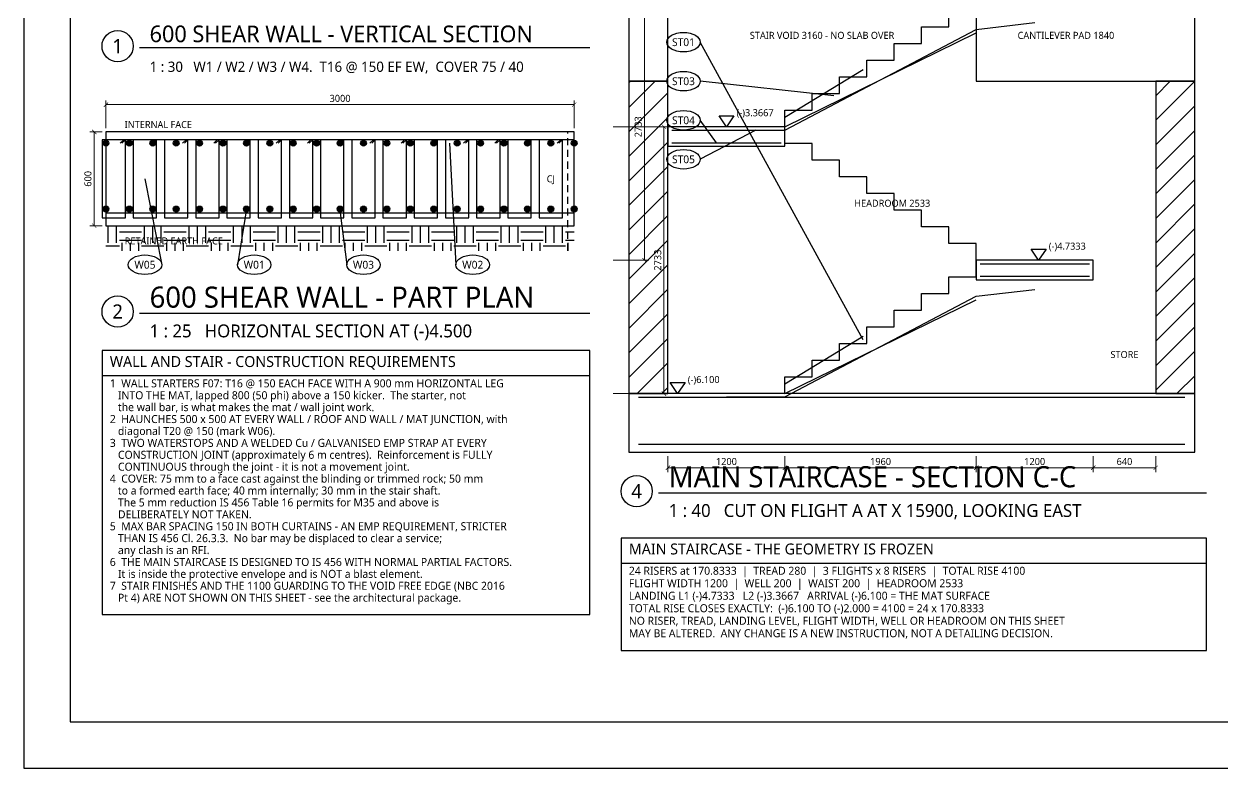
# Model space of a CAD drawing. Header units: millimetres. Extents: x 27 to 567, y 19 to 401.
# Drawn here: x 27 to 334, y 19.1 to 209.7 of the extents above; entities that cross this region are included whole.
import ezdxf
from ezdxf.enums import TextEntityAlignment as Align

# ---------------------------------------------------------------- set-up
doc = ezdxf.new("R2010")
doc.units = ezdxf.units.MM
for name, color, linetype in [('S-CALLOUT', 7, 'Continuous'), ('S-CONCRETE', 7, 'Continuous'), ('S-CONCRETE-THIN', 7, 'Continuous'), ('S-DIM', 7, 'Continuous'), ('S-EXISTING', 8, 'Continuous'), ('S-HATCH', 8, 'Continuous'), ('S-HIDDEN', 8, 'Continuous'), ('S-LEVEL', 7, 'Continuous'), ('S-NOTE', 7, 'Continuous'), ('S-REBAR-MAIN', 1, 'Continuous'), ('S-REBAR-SEC', 1, 'Continuous'), ('S-REBAR-STIRRUP', 5, 'Continuous'), ('S-TABLE', 7, 'Continuous'), ('S-TEXT', 7, 'Continuous'), ('S-TITLE', 7, 'Continuous'), ('S-WATERPROOF', 7, 'Continuous')]:
    doc.layers.add(name, color=color, linetype=linetype)
doc.styles.add('OpenSans', font='OpenSans-Regular.ttf')
doc.dimstyles.new('A2-DIM-S', dxfattribs={"dimtxt": 1.8, "dimasz": 1.1, "dimexe": 1.1, "dimexo": 1, "dimgap": 0.7, "dimtad": 1, "dimdec": 0, "dimtxsty": 'OpenSans', "dimblk": 'ARCHTICK', "dimcen": 2.5, "dimclrd": 7, "dimclre": 7, "dimclrt": 7, "dimazin": 3, "dimtfac": 1, "dimtmove": 0, "dimatfit": 3, "dimlwd": 13, "dimlwe": 13})

# ---------------------------------------------------------------- blocks, each defined once
blk = doc.blocks.new('_ARCHTICK')
at = {"color": 0, "linetype": 'BYBLOCK', "const_width": 0.15}
blk.add_lwpolyline([(-0.5, -0.5), (0.5, 0.5)], dxfattribs=at)
blk = doc.blocks.new('A2-LEVEL')
at = {"layer": 'S-LEVEL'}
blk.add_lwpolyline([(0, 0), (-1.9, 2.8), (1.9, 2.8)], close=True, dxfattribs=at)

msp = doc.modelspace()

# ---------------------------------------------------------------- hatches: boundary and pattern name
at = {"layer": 'S-EXISTING'}
h = msp.add_hatch(dxfattribs=at)
h.set_pattern_fill('EARTH', scale=0.9)
h.paths.add_polyline_path([(48, 151.6), (168, 151.6), (168, 158), (48, 158)])
at = {"layer": 'S-HATCH'}
h = msp.add_hatch(dxfattribs=at)
h.set_pattern_fill('ANSI31', scale=1.4)
h.paths.add_polyline_path([(182, 115), (192, 115), (192, 195), (182, 195)])
h = msp.add_hatch(dxfattribs=at)
h.set_pattern_fill('ANSI31', scale=1.4)
h.paths.add_polyline_path([(317, 115), (327, 115), (327, 195), (317, 195)])
at = {"layer": 'S-REBAR-MAIN'}
for points in [[(48.75, 179.12), (48.693, 179.407), (48.53, 179.65), (48.287, 179.813), (48, 179.87), (47.713, 179.813), (47.47, 179.65), (47.307, 179.407), (47.25, 179.12), (47.307, 178.833), (47.47, 178.59), (47.713, 178.427), (48, 178.37), (48.287, 178.427), (48.53, 178.59), (48.693, 178.833)], [(54.75, 179.12), (54.693, 179.407), (54.53, 179.65), (54.287, 179.813), (54, 179.87), (53.713, 179.813), (53.47, 179.65), (53.307, 179.407), (53.25, 179.12), (53.307, 178.833), (53.47, 178.59), (53.713, 178.427), (54, 178.37), (54.287, 178.427), (54.53, 178.59), (54.693, 178.833)], [(60.75, 179.12), (60.693, 179.407), (60.53, 179.65), (60.287, 179.813), (60, 179.87), (59.713, 179.813), (59.47, 179.65), (59.307, 179.407), (59.25, 179.12), (59.307, 178.833), (59.47, 178.59), (59.713, 178.427), (60, 178.37), (60.287, 178.427), (60.53, 178.59), (60.693, 178.833)], [(66.75, 179.12), (66.693, 179.407), (66.53, 179.65), (66.287, 179.813), (66, 179.87), (65.713, 179.813), (65.47, 179.65), (65.307, 179.407), (65.25, 179.12), (65.307, 178.833), (65.47, 178.59), (65.713, 178.427), (66, 178.37), (66.287, 178.427), (66.53, 178.59), (66.693, 178.833)], [(72.75, 179.12), (72.693, 179.407), (72.53, 179.65), (72.287, 179.813), (72, 179.87), (71.713, 179.813), (71.47, 179.65), (71.307, 179.407), (71.25, 179.12), (71.307, 178.833), (71.47, 178.59), (71.713, 178.427), (72, 178.37), (72.287, 178.427), (72.53, 178.59), (72.693, 178.833)], [(78.75, 179.12), (78.693, 179.407), (78.53, 179.65), (78.287, 179.813), (78, 179.87), (77.713, 179.813), (77.47, 179.65), (77.307, 179.407), (77.25, 179.12), (77.307, 178.833), (77.47, 178.59), (77.713, 178.427), (78, 178.37), (78.287, 178.427), (78.53, 178.59), (78.693, 178.833)], [(84.75, 179.12), (84.693, 179.407), (84.53, 179.65), (84.287, 179.813), (84, 179.87), (83.713, 179.813), (83.47, 179.65), (83.307, 179.407), (83.25, 179.12), (83.307, 178.833), (83.47, 178.59), (83.713, 178.427), (84, 178.37), (84.287, 178.427), (84.53, 178.59), (84.693, 178.833)], [(90.75, 179.12), (90.693, 179.407), (90.53, 179.65), (90.287, 179.813), (90, 179.87), (89.713, 179.813), (89.47, 179.65), (89.307, 179.407), (89.25, 179.12), (89.307, 178.833), (89.47, 178.59), (89.713, 178.427), (90, 178.37), (90.287, 178.427), (90.53, 178.59), (90.693, 178.833)], [(96.75, 179.12), (96.693, 179.407), (96.53, 179.65), (96.287, 179.813), (96, 179.87), (95.713, 179.813), (95.47, 179.65), (95.307, 179.407), (95.25, 179.12), (95.307, 178.833), (95.47, 178.59), (95.713, 178.427), (96, 178.37), (96.287, 178.427), (96.53, 178.59), (96.693, 178.833)], [(102.75, 179.12), (102.693, 179.407), (102.53, 179.65), (102.287, 179.813), (102, 179.87), (101.713, 179.813), (101.47, 179.65), (101.307, 179.407), (101.25, 179.12), (101.307, 178.833), (101.47, 178.59), (101.713, 178.427), (102, 178.37), (102.287, 178.427), (102.53, 178.59), (102.693, 178.833)], [(108.75, 179.12), (108.693, 179.407), (108.53, 179.65), (108.287, 179.813), (108, 179.87), (107.713, 179.813), (107.47, 179.65), (107.307, 179.407), (107.25, 179.12), (107.307, 178.833), (107.47, 178.59), (107.713, 178.427), (108, 178.37), (108.287, 178.427), (108.53, 178.59), (108.693, 178.833)], [(114.75, 179.12), (114.693, 179.407), (114.53, 179.65), (114.287, 179.813), (114, 179.87), (113.713, 179.813), (113.47, 179.65), (113.307, 179.407), (113.25, 179.12), (113.307, 178.833), (113.47, 178.59), (113.713, 178.427), (114, 178.37), (114.287, 178.427), (114.53, 178.59), (114.693, 178.833)], [(120.75, 179.12), (120.693, 179.407), (120.53, 179.65), (120.287, 179.813), (120, 179.87), (119.713, 179.813), (119.47, 179.65), (119.307, 179.407), (119.25, 179.12), (119.307, 178.833), (119.47, 178.59), (119.713, 178.427), (120, 178.37), (120.287, 178.427), (120.53, 178.59), (120.693, 178.833)], [(126.75, 179.12), (126.693, 179.407), (126.53, 179.65), (126.287, 179.813), (126, 179.87), (125.713, 179.813), (125.47, 179.65), (125.307, 179.407), (125.25, 179.12), (125.307, 178.833), (125.47, 178.59), (125.713, 178.427), (126, 178.37), (126.287, 178.427), (126.53, 178.59), (126.693, 178.833)], [(132.75, 179.12), (132.693, 179.407), (132.53, 179.65), (132.287, 179.813), (132, 179.87), (131.713, 179.813), (131.47, 179.65), (131.307, 179.407), (131.25, 179.12), (131.307, 178.833), (131.47, 178.59), (131.713, 178.427), (132, 178.37), (132.287, 178.427), (132.53, 178.59), (132.693, 178.833)], [(138.75, 179.12), (138.693, 179.407), (138.53, 179.65), (138.287, 179.813), (138, 179.87), (137.713, 179.813), (137.47, 179.65), (137.307, 179.407), (137.25, 179.12), (137.307, 178.833), (137.47, 178.59), (137.713, 178.427), (138, 178.37), (138.287, 178.427), (138.53, 178.59), (138.693, 178.833)], [(144.75, 179.12), (144.693, 179.407), (144.53, 179.65), (144.287, 179.813), (144, 179.87), (143.713, 179.813), (143.47, 179.65), (143.307, 179.407), (143.25, 179.12), (143.307, 178.833), (143.47, 178.59), (143.713, 178.427), (144, 178.37), (144.287, 178.427), (144.53, 178.59), (144.693, 178.833)], [(150.75, 179.12), (150.693, 179.407), (150.53, 179.65), (150.287, 179.813), (150, 179.87), (149.713, 179.813), (149.47, 179.65), (149.307, 179.407), (149.25, 179.12), (149.307, 178.833), (149.47, 178.59), (149.713, 178.427), (150, 178.37), (150.287, 178.427), (150.53, 178.59), (150.693, 178.833)], [(156.75, 179.12), (156.693, 179.407), (156.53, 179.65), (156.287, 179.813), (156, 179.87), (155.713, 179.813), (155.47, 179.65), (155.307, 179.407), (155.25, 179.12), (155.307, 178.833), (155.47, 178.59), (155.713, 178.427), (156, 178.37), (156.287, 178.427), (156.53, 178.59), (156.693, 178.833)], [(162.75, 179.12), (162.693, 179.407), (162.53, 179.65), (162.287, 179.813), (162, 179.87), (161.713, 179.813), (161.47, 179.65), (161.307, 179.407), (161.25, 179.12), (161.307, 178.833), (161.47, 178.59), (161.713, 178.427), (162, 178.37), (162.287, 178.427), (162.53, 178.59), (162.693, 178.833)], [(168.75, 179.12), (168.693, 179.407), (168.53, 179.65), (168.287, 179.813), (168, 179.87), (167.713, 179.813), (167.47, 179.65), (167.307, 179.407), (167.25, 179.12), (167.307, 178.833), (167.47, 178.59), (167.713, 178.427), (168, 178.37), (168.287, 178.427), (168.53, 178.59), (168.693, 178.833)], [(48.75, 162.28), (48.693, 162.567), (48.53, 162.81), (48.287, 162.973), (48, 163.03), (47.713, 162.973), (47.47, 162.81), (47.307, 162.567), (47.25, 162.28), (47.307, 161.993), (47.47, 161.75), (47.713, 161.587), (48, 161.53), (48.287, 161.587), (48.53, 161.75), (48.693, 161.993)], [(54.75, 162.28), (54.693, 162.567), (54.53, 162.81), (54.287, 162.973), (54, 163.03), (53.713, 162.973), (53.47, 162.81), (53.307, 162.567), (53.25, 162.28), (53.307, 161.993), (53.47, 161.75), (53.713, 161.587), (54, 161.53), (54.287, 161.587), (54.53, 161.75), (54.693, 161.993)], [(60.75, 162.28), (60.693, 162.567), (60.53, 162.81), (60.287, 162.973), (60, 163.03), (59.713, 162.973), (59.47, 162.81), (59.307, 162.567), (59.25, 162.28), (59.307, 161.993), (59.47, 161.75), (59.713, 161.587), (60, 161.53), (60.287, 161.587), (60.53, 161.75), (60.693, 161.993)], [(66.75, 162.28), (66.693, 162.567), (66.53, 162.81), (66.287, 162.973), (66, 163.03), (65.713, 162.973), (65.47, 162.81), (65.307, 162.567), (65.25, 162.28), (65.307, 161.993), (65.47, 161.75), (65.713, 161.587), (66, 161.53), (66.287, 161.587), (66.53, 161.75), (66.693, 161.993)], [(72.75, 162.28), (72.693, 162.567), (72.53, 162.81), (72.287, 162.973), (72, 163.03), (71.713, 162.973), (71.47, 162.81), (71.307, 162.567), (71.25, 162.28), (71.307, 161.993), (71.47, 161.75), (71.713, 161.587), (72, 161.53), (72.287, 161.587), (72.53, 161.75), (72.693, 161.993)], [(78.75, 162.28), (78.693, 162.567), (78.53, 162.81), (78.287, 162.973), (78, 163.03), (77.713, 162.973), (77.47, 162.81), (77.307, 162.567), (77.25, 162.28), (77.307, 161.993), (77.47, 161.75), (77.713, 161.587), (78, 161.53), (78.287, 161.587), (78.53, 161.75), (78.693, 161.993)], [(84.75, 162.28), (84.693, 162.567), (84.53, 162.81), (84.287, 162.973), (84, 163.03), (83.713, 162.973), (83.47, 162.81), (83.307, 162.567), (83.25, 162.28), (83.307, 161.993), (83.47, 161.75), (83.713, 161.587), (84, 161.53), (84.287, 161.587), (84.53, 161.75), (84.693, 161.993)], [(90.75, 162.28), (90.693, 162.567), (90.53, 162.81), (90.287, 162.973), (90, 163.03), (89.713, 162.973), (89.47, 162.81), (89.307, 162.567), (89.25, 162.28), (89.307, 161.993), (89.47, 161.75), (89.713, 161.587), (90, 161.53), (90.287, 161.587), (90.53, 161.75), (90.693, 161.993)], [(96.75, 162.28), (96.693, 162.567), (96.53, 162.81), (96.287, 162.973), (96, 163.03), (95.713, 162.973), (95.47, 162.81), (95.307, 162.567), (95.25, 162.28), (95.307, 161.993), (95.47, 161.75), (95.713, 161.587), (96, 161.53), (96.287, 161.587), (96.53, 161.75), (96.693, 161.993)], [(102.75, 162.28), (102.693, 162.567), (102.53, 162.81), (102.287, 162.973), (102, 163.03), (101.713, 162.973), (101.47, 162.81), (101.307, 162.567), (101.25, 162.28), (101.307, 161.993), (101.47, 161.75), (101.713, 161.587), (102, 161.53), (102.287, 161.587), (102.53, 161.75), (102.693, 161.993)], [(108.75, 162.28), (108.693, 162.567), (108.53, 162.81), (108.287, 162.973), (108, 163.03), (107.713, 162.973), (107.47, 162.81), (107.307, 162.567), (107.25, 162.28), (107.307, 161.993), (107.47, 161.75), (107.713, 161.587), (108, 161.53), (108.287, 161.587), (108.53, 161.75), (108.693, 161.993)], [(114.75, 162.28), (114.693, 162.567), (114.53, 162.81), (114.287, 162.973), (114, 163.03), (113.713, 162.973), (113.47, 162.81), (113.307, 162.567), (113.25, 162.28), (113.307, 161.993), (113.47, 161.75), (113.713, 161.587), (114, 161.53), (114.287, 161.587), (114.53, 161.75), (114.693, 161.993)], [(120.75, 162.28), (120.693, 162.567), (120.53, 162.81), (120.287, 162.973), (120, 163.03), (119.713, 162.973), (119.47, 162.81), (119.307, 162.567), (119.25, 162.28), (119.307, 161.993), (119.47, 161.75), (119.713, 161.587), (120, 161.53), (120.287, 161.587), (120.53, 161.75), (120.693, 161.993)], [(126.75, 162.28), (126.693, 162.567), (126.53, 162.81), (126.287, 162.973), (126, 163.03), (125.713, 162.973), (125.47, 162.81), (125.307, 162.567), (125.25, 162.28), (125.307, 161.993), (125.47, 161.75), (125.713, 161.587), (126, 161.53), (126.287, 161.587), (126.53, 161.75), (126.693, 161.993)], [(132.75, 162.28), (132.693, 162.567), (132.53, 162.81), (132.287, 162.973), (132, 163.03), (131.713, 162.973), (131.47, 162.81), (131.307, 162.567), (131.25, 162.28), (131.307, 161.993), (131.47, 161.75), (131.713, 161.587), (132, 161.53), (132.287, 161.587), (132.53, 161.75), (132.693, 161.993)], [(138.75, 162.28), (138.693, 162.567), (138.53, 162.81), (138.287, 162.973), (138, 163.03), (137.713, 162.973), (137.47, 162.81), (137.307, 162.567), (137.25, 162.28), (137.307, 161.993), (137.47, 161.75), (137.713, 161.587), (138, 161.53), (138.287, 161.587), (138.53, 161.75), (138.693, 161.993)], [(144.75, 162.28), (144.693, 162.567), (144.53, 162.81), (144.287, 162.973), (144, 163.03), (143.713, 162.973), (143.47, 162.81), (143.307, 162.567), (143.25, 162.28), (143.307, 161.993), (143.47, 161.75), (143.713, 161.587), (144, 161.53), (144.287, 161.587), (144.53, 161.75), (144.693, 161.993)], [(150.75, 162.28), (150.693, 162.567), (150.53, 162.81), (150.287, 162.973), (150, 163.03), (149.713, 162.973), (149.47, 162.81), (149.307, 162.567), (149.25, 162.28), (149.307, 161.993), (149.47, 161.75), (149.713, 161.587), (150, 161.53), (150.287, 161.587), (150.53, 161.75), (150.693, 161.993)], [(156.75, 162.28), (156.693, 162.567), (156.53, 162.81), (156.287, 162.973), (156, 163.03), (155.713, 162.973), (155.47, 162.81), (155.307, 162.567), (155.25, 162.28), (155.307, 161.993), (155.47, 161.75), (155.713, 161.587), (156, 161.53), (156.287, 161.587), (156.53, 161.75), (156.693, 161.993)], [(162.75, 162.28), (162.693, 162.567), (162.53, 162.81), (162.287, 162.973), (162, 163.03), (161.713, 162.973), (161.47, 162.81), (161.307, 162.567), (161.25, 162.28), (161.307, 161.993), (161.47, 161.75), (161.713, 161.587), (162, 161.53), (162.287, 161.587), (162.53, 161.75), (162.693, 161.993)], [(168.75, 162.28), (168.693, 162.567), (168.53, 162.81), (168.287, 162.973), (168, 163.03), (167.713, 162.973), (167.47, 162.81), (167.307, 162.567), (167.25, 162.28), (167.307, 161.993), (167.47, 161.75), (167.713, 161.587), (168, 161.53), (168.287, 161.587), (168.53, 161.75), (168.693, 161.993)]]:
    msp.add_hatch(color=1, dxfattribs=at).paths.add_polyline_path(points)

# ---------------------------------------------------------------- linework, layer by layer
at = {"layer": 'S-CALLOUT'}
for p, q in [((242, 128.75), (200.3, 205)), ((234.5, 191.25), (200.3, 195)), ((204.5, 179.233), (200.3, 185)), ((214.5, 182.433), (200.3, 175)), ((136, 179.12), (137.7, 148)), ((58, 170), (62.3, 148)), ((84, 162.28), (81.7, 148)), ((108, 161.32), (109.7, 148))]:
    msp.add_line(p, q, dxfattribs=at)
for centre in [(196, 205), (196, 195), (196, 185), (196, 175), (58, 148), (86, 148), (114, 148), (142, 148)]:
    msp.add_ellipse(centre, major_axis=(4.3, 0), ratio=0.5813953, dxfattribs=at)
at = {"layer": 'S-CONCRETE'}
for p, q in [((222, 183.333), (271, 207.371)), ((222, 115), (271, 139.038))]:
    msp.add_line(p, q, dxfattribs=at)
for points in [[(182, 195), (192, 195), (192, 217.5), (182, 217.5)], [(271, 195), (327, 195), (327, 217.5), (271, 217.5)], [(182, 115), (192, 115), (192, 195), (182, 195)], [(317, 115), (327, 115), (327, 195), (317, 195)], [(48, 158), (168, 158), (168, 182), (48, 182)], [(192, 178.333), (222, 178.333), (222, 183.333), (192, 183.333)], [(271, 144.167), (301, 144.167), (301, 149.167), (271, 149.167)], [(182, 100), (327, 100), (327, 115), (182, 115)]]:
    msp.add_lwpolyline(points, close=True, dxfattribs=at)
for points in [[(222, 183.333), (222, 187.603), (229, 187.603), (229, 191.874), (236, 191.874), (236, 196.145), (243, 196.145), (243, 200.416), (250, 200.416), (250, 204.687), (257, 204.687), (257, 208.957), (264, 208.957), (264, 213.228), (271, 213.228), (271, 217.499)], [(222, 115), (222, 119.271), (229, 119.271), (229, 123.542), (236, 123.542), (236, 127.812), (243, 127.812), (243, 132.083), (250, 132.083), (250, 136.354), (257, 136.354), (257, 140.625), (264, 140.625), (264, 144.896), (271, 144.896), (271, 149.167)]]:
    msp.add_lwpolyline(points, dxfattribs=at)
at = {"layer": 'S-CONCRETE-THIN'}
for p, q in [((166.4, 181.6), (166.4, 182)), ((166.4, 178.6), (166.4, 180.4)), ((166.4, 175.6), (166.4, 177.4)), ((166.4, 172.6), (166.4, 174.4)), ((166.4, 169.6), (166.4, 171.4)), ((166.4, 166.6), (166.4, 168.4)), ((166.4, 163.6), (166.4, 165.4)), ((166.4, 160.6), (166.4, 162.4)), ((166.4, 157.6), (166.4, 159.4)), ((166.4, 154.6), (166.4, 156.4)), ((166.4, 151.6), (166.4, 153.4))]:
    msp.add_line(p, q, dxfattribs=at)
at = {"layer": 'S-HIDDEN'}
for points in [[(271, 149.167), (271, 153.438), (264, 153.438), (264, 157.709), (257, 157.709), (257, 161.98), (250, 161.98), (250, 166.251), (243, 166.251), (243, 170.522), (236, 170.522), (236, 174.792), (229, 174.792), (229, 179.063), (222, 179.063), (222, 183.334)], [(271, 149.167), (271, 151.667)]]:
    msp.add_lwpolyline(points, dxfattribs=at)
at = {"layer": 'S-REBAR-MAIN'}
for points in [[(207, 182.483), (222, 182.483), (271, 208.271), (286, 210.021)], [(48, 180.08), (168, 180.08)], [(193, 179.233), (221, 179.233)], [(48, 161.32), (168, 161.32)], [(272, 145.068), (300, 145.068)], [(207, 114.15), (222, 114.15), (271, 139.938), (286, 141.688)], [(184.5, 114.1), (324.5, 114.1)], [(184.5, 102.075), (324.5, 102.075)]]:
    msp.add_lwpolyline(points, dxfattribs=at)
for centre in [(48, 179.12), (54, 179.12), (60, 179.12), (66, 179.12), (72, 179.12), (78, 179.12), (84, 179.12), (90, 179.12), (96, 179.12), (102, 179.12), (108, 179.12), (114, 179.12), (120, 179.12), (126, 179.12), (132, 179.12), (138, 179.12), (144, 179.12), (150, 179.12), (156, 179.12), (162, 179.12), (168, 179.12), (48, 162.28), (54, 162.28), (60, 162.28), (66, 162.28), (72, 162.28), (78, 162.28), (84, 162.28), (90, 162.28), (96, 162.28), (102, 162.28), (108, 162.28), (114, 162.28), (120, 162.28), (126, 162.28), (132, 162.28), (138, 162.28), (144, 162.28), (150, 162.28), (156, 162.28), (162, 162.28), (168, 162.28)]:
    msp.add_circle(centre, 0.75, dxfattribs=at)
at = {"layer": 'S-REBAR-SEC'}
for points in [[(222, 185.833), (242, 198.032)], [(193, 182.433), (215.5, 182.433)], [(198.5, 182.433), (221, 182.433)], [(272, 148.268), (294.5, 148.268)], [(277.5, 148.268), (300, 148.268)], [(222, 117.5), (242, 129.7)]]:
    msp.add_lwpolyline(points, dxfattribs=at)
at = {"layer": 'S-REBAR-STIRRUP'}
for p, q in [((52.55, 180), (51.65, 179.1)), ((53, 180), (52.1, 179.1)), ((60.55, 180), (59.65, 179.1)), ((61, 180), (60.1, 179.1)), ((68.55, 180), (67.65, 179.1)), ((69, 180), (68.1, 179.1)), ((76.55, 180), (75.65, 179.1)), ((77, 180), (76.1, 179.1)), ((84.55, 180), (83.65, 179.1)), ((85, 180), (84.1, 179.1)), ((92.55, 180), (91.65, 179.1)), ((93, 180), (92.1, 179.1)), ((100.55, 180), (99.65, 179.1)), ((101, 180), (100.1, 179.1)), ((108.55, 180), (107.65, 179.1)), ((109, 180), (108.1, 179.1)), ((116.55, 180), (115.65, 179.1)), ((117, 180), (116.1, 179.1)), ((124.55, 180), (123.65, 179.1)), ((125, 180), (124.1, 179.1)), ((132.55, 180), (131.65, 179.1)), ((133, 180), (132.1, 179.1)), ((140.55, 180), (139.65, 179.1)), ((141, 180), (140.1, 179.1)), ((148.55, 180), (147.65, 179.1)), ((149, 180), (148.1, 179.1)), ((156.55, 180), (155.65, 179.1)), ((157, 180), (156.1, 179.1)), ((164.55, 180), (163.65, 179.1)), ((165, 180), (164.1, 179.1))]:
    msp.add_line(p, q, dxfattribs=at)
for points in [[(47, 160), (53, 160), (53, 180), (47, 180)], [(55, 160), (61, 160), (61, 180), (55, 180)], [(63, 160), (69, 160), (69, 180), (63, 180)], [(71, 160), (77, 160), (77, 180), (71, 180)], [(79, 160), (85, 160), (85, 180), (79, 180)], [(87, 160), (93, 160), (93, 180), (87, 180)], [(95, 160), (101, 160), (101, 180), (95, 180)], [(103, 160), (109, 160), (109, 180), (103, 180)], [(111, 160), (117, 160), (117, 180), (111, 180)], [(119, 160), (125, 160), (125, 180), (119, 180)], [(127, 160), (133, 160), (133, 180), (127, 180)], [(135, 160), (141, 160), (141, 180), (135, 180)], [(143, 160), (149, 160), (149, 180), (143, 180)], [(151, 160), (157, 160), (157, 180), (151, 180)], [(159, 160), (165, 160), (165, 180), (159, 180)]]:
    msp.add_lwpolyline(points, close=True, dxfattribs=at)
at = {"layer": 'S-TABLE'}
for p, q in [((47, 119.6), (172, 119.6)), ((180, 71.6), (330, 71.6))]:
    msp.add_line(p, q, dxfattribs=at)
for points in [[(47, 58.45), (172, 58.45), (172, 126), (47, 126)], [(180, 49.2), (330, 49.2), (330, 78), (180, 78)]]:
    msp.add_lwpolyline(points, close=True, dxfattribs=at)
at = {"layer": 'S-TITLE'}
for p, q in [((56.6, 203.6), (172, 203.6)), ((56.6, 135.6), (172, 135.6)), ((189.6, 89.6), (330, 89.6))]:
    msp.add_line(p, q, dxfattribs=at)
for points in [[(27, 19.1), (567, 19.1), (567, 400.9), (27, 400.9)], [(38.8, 30.9), (555.2, 30.9), (555.2, 389.1), (38.8, 389.1)]]:
    msp.add_lwpolyline(points, close=True, dxfattribs=at)
for centre in [(51, 204), (51, 136), (184, 90)]:
    msp.add_circle(centre, 4, dxfattribs=at)
at = {"layer": 'S-WATERPROOF'}
msp.add_line((48, 158), (168, 158), dxfattribs=at)

# ---------------------------------------------------------------- block references
at = {"layer": 'S-LEVEL'}
for p in [(207, 183.333), (287, 149.167), (194.5, 115)]:
    msp.add_blockref('A2-LEVEL', p, dxfattribs=at)

# ---------------------------------------------------------------- texts
at = {"layer": 'S-CALLOUT', "style": 'OpenSans'}
for s, p in [('ST01', (196, 205)), ('ST03', (196, 195)), ('ST04', (196, 185)), ('ST05', (196, 175)), ('W05', (58, 148)), ('W01', (86, 148)), ('W03', (114, 148)), ('W02', (142, 148))]:
    msp.add_text(s, height=2, dxfattribs=at).set_placement(p, align=Align.MIDDLE_CENTER)
at = {"layer": 'S-LEVEL', "style": 'OpenSans'}
for s, p in [('(-)3.3667', (209.6, 186.933)), ('(-)4.7333', (289.6, 152.767)), ('(-)6.100', (197.1, 118.6))]:
    msp.add_text(s, height=1.8, dxfattribs=at).set_placement(p, align=Align.MIDDLE_LEFT)
at = {"layer": 'S-NOTE', "style": 'OpenSans'}
for s, p in [('1  WALL STARTERS F07: T16 @ 150 EACH FACE WITH A 900 mm HORIZONTAL LEG', (49, 116.6)), ('   INTO THE MAT, lapped 800 (50 phi) above a 150 kicker.  The starter, not', (49, 113.55)), ('   the wall bar, is what makes the mat / wall joint work.', (49, 110.5)), ('2  HAUNCHES 500 x 500 AT EVERY WALL / ROOF AND WALL / MAT JUNCTION, with', (49, 107.45)), ('   diagonal T20 @ 150 (mark W06).', (49, 104.4)), ('3  TWO WATERSTOPS AND A WELDED Cu / GALVANISED EMP STRAP AT EVERY', (49, 101.35)), ('   CONSTRUCTION JOINT (approximately 6 m centres).  Reinforcement is FULLY', (49, 98.3)), ('   CONTINUOUS through the joint - it is not a movement joint.', (49, 95.25)), ('4  COVER: 75 mm to a face cast against the blinding or trimmed rock; 50 mm', (49, 92.2)), ('   to a formed earth face; 40 mm internally; 30 mm in the stair shaft.', (49, 89.15)), ('   The 5 mm reduction IS 456 Table 16 permits for M35 and above is', (49, 86.1)), ('   DELIBERATELY NOT TAKEN.', (49, 83.05)), ('5  MAX BAR SPACING 150 IN BOTH CURTAINS - AN EMP REQUIREMENT, STRICTER', (49, 80)), ('   THAN IS 456 Cl. 26.3.3.  No bar may be displaced to clear a service;', (49, 76.95)), ('   any clash is an RFI.', (49, 73.9)), ('6  THE MAIN STAIRCASE IS DESIGNED TO IS 456 WITH NORMAL PARTIAL FACTORS.', (49, 70.85)), ('24 RISERS at 170.8333  |  TREAD 280  |  3 FLIGHTS x 8 RISERS  |  TOTAL RISE 4100', (182, 68.6)), ('   It is inside the protective envelope and is NOT a blast element.', (49, 67.8)), ('FLIGHT WIDTH 1200  |  WELL 200  |  WAIST 200  |  HEADROOM 2533', (182, 65.4)), ('7  STAIR FINISHES AND THE 1100 GUARDING TO THE VOID FREE EDGE (NBC 2016', (49, 64.75)), ('   Pt 4) ARE NOT SHOWN ON THIS SHEET - see the architectural package.', (49, 61.7)), ('LANDING L1 (-)4.7333   L2 (-)3.3667   ARRIVAL (-)6.100 = THE MAT SURFACE', (182, 62.2)), ('TOTAL RISE CLOSES EXACTLY:  (-)6.100 TO (-)2.000 = 4100 = 24 x 170.8333', (182, 59)), ('NO RISER, TREAD, LANDING LEVEL, FLIGHT WIDTH, WELL OR HEADROOM ON THIS SHEET', (182, 55.8)), ('MAY BE ALTERED.  ANY CHANGE IS A NEW INSTRUCTION, NOT A DETAILING DECISION.', (182, 52.6))]:
    msp.add_text(s, height=2.05, dxfattribs=at).set_placement(p)
at = {"layer": 'S-TEXT', "style": 'OpenSans'}
for s, p in [('STAIR VOID 3160 - NO SLAB OVER', (231.5, 206.75)), ('CANTILEVER PAD 1840', (294, 206.75)), ('CJ', (162, 170)), ('HEADROOM 2533', (249.5, 163.75)), ('STORE', (309, 125))]:
    msp.add_text(s, height=1.8, dxfattribs=at).set_placement(p, align=Align.MIDDLE_CENTER)
for s, height, p in [('1 : 30   W1 / W2 / W3 / W4.  T16 @ 150 EF EW,  COVER 75 / 40', 2.62028, (59.2, 197.4)), ('INTERNAL FACE', 1.8, (52.8, 183)), ('RETAINED EARTH FACE', 1.8, (52.8, 153.2)), ('1 : 25   HORIZONTAL SECTION AT (-)4.500', 3.3, (59.2, 129.4)), ('1 : 40   CUT ON FLIGHT A AT X 15900, LOOKING EAST', 3.3, (192.2, 83.4))]:
    msp.add_text(s, height=height, dxfattribs=at).set_placement(p)
at = {"layer": 'S-TITLE', "style": 'OpenSans'}
for s, height, p in [('600 SHEAR WALL - VERTICAL SECTION', 4.25956, (59.2, 205)), ('600 SHEAR WALL - PART PLAN', 5.39985, (59.2, 137)), ('WALL AND STAIR - CONSTRUCTION REQUIREMENTS', 2.8, (49, 121.8)), ('MAIN STAIRCASE - SECTION C-C', 5.4, (192.2, 91)), ('MAIN STAIRCASE - THE GEOMETRY IS FROZEN', 2.8, (182, 73.8))]:
    msp.add_text(s, height=height, dxfattribs=at).set_placement(p)
for s, p in [('1', (51, 204)), ('2', (51, 136)), ('4', (184, 90))]:
    msp.add_text(s, height=3.672, dxfattribs=at).set_placement(p, align=Align.MIDDLE_CENTER)

# ---------------------------------------------------------------- dimensions: what is measured, and where the dimension line sits
at = {"layer": 'S-DIM'}
for base, p1, p2, override in [((186, 149.167), (177, 149.167), (177, 217.5), {"dimlfac": 40}), ((45, 158), (48, 158), (48, 182), {"dimlfac": 25}), ((191, 115), (177, 115), (177, 183.333), {"dimlfac": 40})]:
    msp.add_linear_dim(base=base, p1=p1, p2=p2, angle=90, dimstyle='A2-DIM-S', override=override, dxfattribs=at).render()
for base, p1, p2, override in [((48, 189), (48, 182), (168, 182), {"dimlfac": 25}), ((192, 96), (192, 100), (222, 100), {"dimlfac": 40}), ((222, 96), (222, 100), (271, 100), {"dimlfac": 40}), ((271, 96), (271, 100), (301, 100), {"dimlfac": 40}), ((301, 96), (301, 100), (317, 100), {"dimlfac": 40})]:
    msp.add_linear_dim(base=base, p1=p1, p2=p2, dimstyle='A2-DIM-S', override=override, dxfattribs=at).render()

doc.saveas('drawing.dxf')
